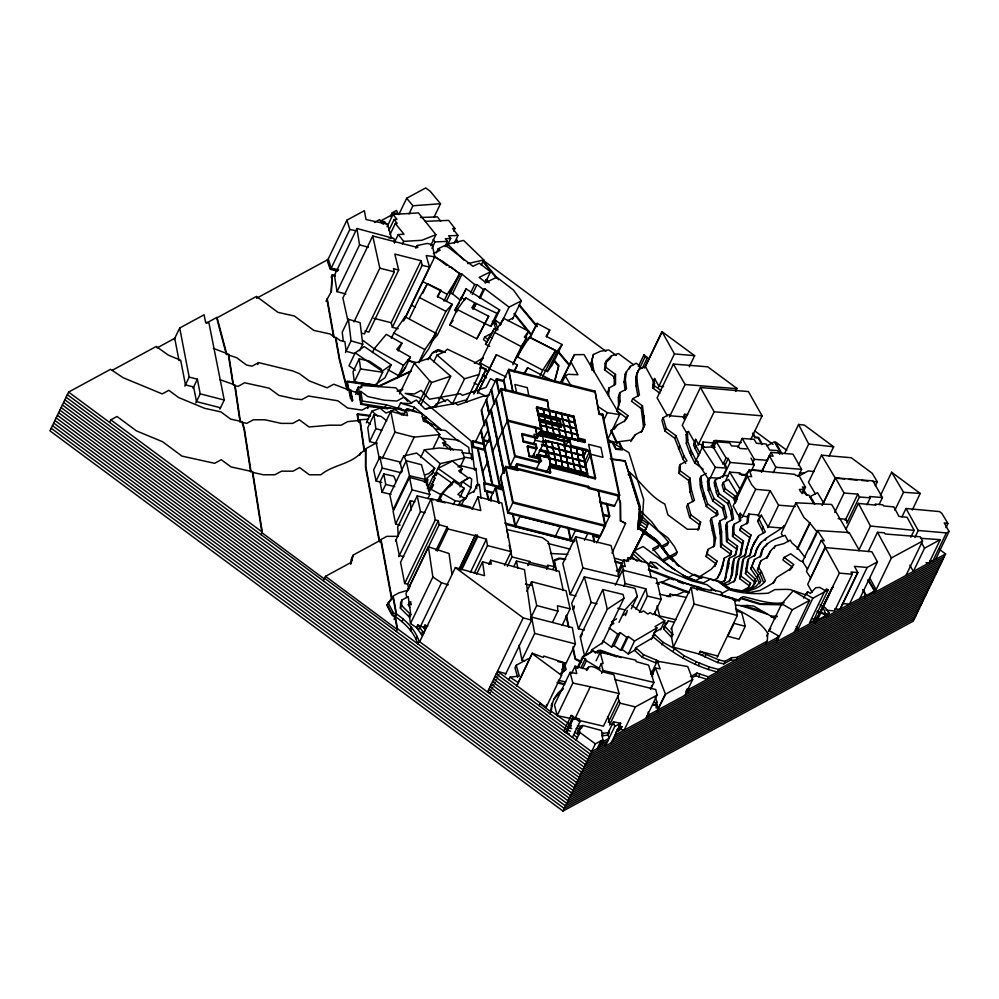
<?xml version="1.0" encoding="UTF-8"?>
<svg xmlns="http://www.w3.org/2000/svg" width="999" height="999" viewBox="0 0 999 999"><rect width="100%" height="100%" fill="white"/><g stroke="black" fill="none" stroke-linecap="round" stroke-linejoin="round"><path stroke-width="1.5" d="M573.064 609.515L574.313 605.931L573.401 609.765L573.076 608.516M692.806 501.698L690.109 492.245L688.711 480.544L678.995 473.351L679.095 467.057L680.331 464.473L686.962 460.876L684.103 456.193L675.948 435.689L666.233 428.484L663.149 417.694L669.243 414.385L670.042 415.784L685.302 417.008M678.995 473.351L680.232 470.766L680.331 464.473M426.61 485.052L426.049 480.482L427.285 477.897L432.255 473.376M427.759 488.061L427.285 477.897M739.897 555.968L742.245 543.618L732.542 536.413L732.816 526.898L734.065 524.313L740.696 520.716L740.209 513.249L742.756 516.196L748.538 516.733M732.542 536.413L733.778 533.828L734.065 524.313M335.339 275.487L332.38 274.725L331.393 291.508L326.948 299.438L333.716 337.5M435.701 407.043L435.814 404.42L447.515 399.525L452.51 403.833L464.635 400.249L467.02 402.023M400.374 608.129L400.636 602.647L401.873 600.062L408.216 596.628L410.826 614.71L409.59 617.295L400.374 608.129L401.623 605.544L401.873 600.062M608.616 396.303L608.903 388.012L615.546 384.415L615.509 374.438L605.794 367.245L606.455 360.651L611.45 355.856L618.418 353.546L633.466 364.697M746.902 523.901L747.602 516.645L748.838 514.06L758.453 514.935L759.989 517.582M744.592 556.243L749.75 537.637L740.034 530.432L740.147 528.821L741.383 526.236L748.026 522.639L748.838 514.06M637.861 526.411L638.274 520.192M628.159 474.737L629.407 472.165L640.234 506.718L638.898 526.935L644.879 530.956L647.377 525.786L641.383 521.765L641.77 515.959C650.436 525.099 661.288 532.367 668.606 542.395L667.357 544.979L662.05 547.852M670.629 557.717L675.936 554.832L677.172 552.26L674.537 546.753L667.956 537.849L658.241 530.644L651.66 521.74L640.996 511.438L640.134 524.35L646.128 528.371L630.756 558.453M740.034 530.432L741.383 526.236M766.021 643.693L767.269 641.108L767.806 633.428C760.701 621.515 747.302 614.934 735.501 608.541M582.929 567.956L619.343 576.785L611.013 545.529L575.649 536.775L582.929 567.956L570.117 594.58L575.948 595.991M703.084 442.045L701.598 447.689L703.084 442.045L713.848 442.957M729.282 558.316L728.471 566.233L724.899 579.87L728.034 560.901L729.282 558.316L735.913 554.72L737.512 546.191L727.796 538.985L726.972 522.564L733.603 518.968L732.005 509.265L728.908 500.974L719.205 493.781L715.696 483.204L715.371 479.92L723.101 475.824M465.359 499.3L470.954 487.674L471.69 479.045L469.43 477.46L462.537 481.718L460.052 486.888M733.778 533.828L743.493 541.033L740.883 554.907L734.253 558.503C730.469 565.759 733.341 574.8 728.97 581.93M734.253 558.503L732.379 574.138L729.682 580.644L723.039 584.24M614.26 385.552L614.273 377.023L604.557 369.83L605.207 363.236L606.455 360.651M659.939 393.281L652.659 387.887L653.334 381.094L654.582 378.509L658.89 386.226L663.561 386.638M652.659 387.887L653.895 385.302L654.582 378.509M624.4 421.628L626.723 418.231L617.007 411.039C620.391 405.182 616.508 398.276 619.867 392.619L626.498 389.023L625.349 379.67L626.323 371.878L630.394 366.371L636.213 363.224L638.935 365.234L639.884 367.669L642.507 367.882L647.477 357.555L643.905 354.907L638.311 366.533M617.007 411.039L620.029 401.261L619.867 392.619M733.878 582.055C737.562 574.675 735.401 565.809 738.973 558.491L745.604 554.895L746.965 547.39L750.998 535.052L741.283 527.859M722.552 584.627L728.021 584.427L734.652 580.831L736.975 574.038L738.973 558.491M625.087 390.272L624.113 382.255L625.074 374.45L626.323 371.878M707.866 549.462L707.317 553.908L717.032 561.113L714.66 566.508L715.784 563.686L706.068 556.493L707.866 549.462L714.497 545.866L715.609 538.186L711.463 518.081L718.094 514.485L717.319 511.088L707.604 503.883L704.083 493.331L701.81 485.402L701.011 476.286L706.318 473.414M518.119 682.654L510.039 677.16L508.803 679.745M532.292 653.196L516.82 685.689L532.292 653.196L543.444 657.479L543.793 656.043L563.448 662.474L561.55 675.361L546.128 707.404L497.477 671.34L505.869 673.676M743.681 558.478L740.871 576.036L750.586 583.229L749.337 585.814L739.622 578.621L742.432 561.063L743.681 558.478L750.311 554.882L752.035 547.639L749.412 556.018M331.081 292.145L332.068 275.374L335.027 276.136M641.321 432.355L643.531 427.185L641.233 408.454L642.469 405.869L632.767 398.676L631.518 401.261L641.233 408.454M609.64 441.121L612.212 441.271L616.071 448.626L622.639 449.313L619.105 441.67L631.193 440.072L635.376 434.665L642.007 431.068L644.767 424.6L642.469 405.869M697.939 530.394L699.362 524.637L689.647 517.445L686.563 506.643L687.811 504.058L694.442 500.462L691.358 489.66L689.947 477.959L680.232 470.766M751.723 588.274L754.707 583.678L753.795 581.493L745.404 573.576L747.377 561.226L748.626 558.641L755.256 555.044C756.905 539.035 774.512 535.152 784.415 525.574L784.29 525.486M745.404 573.576L746.64 570.991L748.626 558.641M713.486 546.915L714.347 539.535L710.227 520.666L711.463 518.081M546.128 707.404L546.553 704.545M549.974 713.761L551.211 711.176L552.41 703.009L551.161 705.594M592.07 370.492L590.834 364.598L593.406 354.495L600.511 351.248L608.803 349.925L616.321 355.494M590.834 364.598L593.406 354.495M554.795 381.493L558.878 365.509L553.896 359.965M729.894 556.056L731.53 551.336L721.815 544.13L721.578 531.793L720.017 520.916L726.648 517.32L724.275 507.055L723.763 505.681L714.048 498.476L709.54 487.612L708.728 478.509L710.339 477.634L720.429 478.321M731.53 551.336L730.931 554.545L724.3 558.141L720.579 571.653L717.282 578.571M734.939 555.881L737.512 546.191M719.305 574.962L722.864 565.584L724.3 558.141M625.486 615.559L627.285 610.352M465.784 402.122L466.496 399.101M465.859 401.96L479.083 374.475L481.231 365.422L447.44 349.188L444.268 351.973L437.025 355.032L433.716 361.9M760.239 557.03C761.001 544.118 774.575 538.773 785.052 535.364L788.461 541.608M762.874 548.663L761.138 555.894L754.495 559.49L750.786 568.743L756.992 577.847L759.427 583.666L760.664 581.081L758.229 575.262L752.035 566.158L754.495 559.49M637.899 396.241C636.463 387.462 633.403 377.26 639.098 369.33L645.416 366.533L654.77 383.666M635.639 378.771L638.186 370.791M350.699 563.311L352.123 557.554M352.435 556.905L350.661 564.11L353.359 554.969L380.719 540.134L391.645 599.238M703.234 469.205L694.73 462.899L689.847 453.084L686.276 443.344L687.749 439.847L687.349 432.117L688.511 431.481L695.054 443.069M686.276 443.344L687.749 439.847M698.738 455.706L693.581 445.254L695.654 439.335L698.476 444.343L703.121 444.73M693.581 445.254L695.654 439.335M711.825 446.653L713.773 441.183L715.259 440.384L741.283 442.582M713.773 441.183L712.712 445.517L715.134 447.315M687.811 504.058L690.896 514.86L700.611 522.052L698.825 529.245L687.337 529.245L667.906 514.847L664.834 504.045C649.887 496.515 641.733 482.517 629.407 472.165M805.132 557.642L798.014 548.214L791.745 542.769L790.284 540.109L783.778 543.631L775.311 545.866L770.591 550.874L767.519 557.117L760.888 560.714L757.429 570.167L760.177 574.213L763.573 582.305M809.889 579.557L825.349 546.453L821.315 540.359L824.163 540.834L817.444 530.494L802.522 561.513L807.554 569.255M824.812 548.538L825.349 546.453M555.044 379.121L558.566 366.146L553.583 360.614M579.158 720.441L603.458 726.173L619.13 693.606L613.861 674.675L601.361 671.515C598.488 668.955 588.598 662.837 587.587 669.53L575.074 666.183L571.815 672.976M757.329 548.064L754.295 556.293L755.544 553.708M757.429 570.167L760.888 560.714M754.882 541.246L752.459 546.728L758.74 535.601L765.371 532.005L758.878 518.668L761.35 515.197L768.119 526.898L781.855 527.971M473.738 492.27L477.185 484.515L479.383 484.515L481.019 498.214M611.987 553.159L625.586 523.376L620.604 520.816L620.504 502.759L618.119 495.554M723.938 581.98L726.148 577.285M750.786 550.224L753.696 544.143M250.999 471.278L244.455 429.233L242.382 421.703L230.682 419.118L220.966 411.925L204.62 408.316L178.559 397.515L168.843 390.309L162.213 393.906L123.127 377.709L110.552 369.318L68.606 392.07L49.95 430.831L562.999 811.063L913.261 621.141L945.603 553.958L939.372 549.338M109.59 422.44L110.839 419.855L117.033 416.496L136.463 430.894L162.525 441.708L181.955 456.106L214.648 463.311L221.278 459.715L230.994 466.908L252.71 471.703L262.287 532.105L261.039 534.69M174.113 339.635L179.708 328.009L204.096 314.785L205.544 322.09L208.953 322.964L224.238 400.025L219.88 409.066M184.827 386.151L189.173 377.098L179.708 328.009M193.019 388.249L197.377 379.208L189.173 377.098M195.841 402.897L200.2 393.843L197.377 379.208M257.705 364.548L258.629 362.6L292.907 370.979L299.438 373.676L309.153 380.869L327.098 387.812L333.741 384.215L348.988 390.035L351.76 400.924L352.385 401.136L350.299 390.484L356.518 392.595L359.228 394.605L360.826 404.258L387.612 408.891M388.661 237.774L391.645 238.411L387.525 224.188L366.046 219.543L364.348 210.702L346.928 220.142L328.271 258.903L331.181 268.219L338.649 269.817M331.181 268.219L349.837 229.458L346.928 220.142M331.144 277.31L332.38 274.725M394.593 242.857L393.956 238.449L356.93 228.496L334.428 275.274L337.038 291.658L345.854 293.993M326.011 301.373L327.247 298.788L334.016 336.85M337.038 291.658L359.553 244.88L356.93 228.496M404.92 318.818L434.777 256.793L432.167 244.593L427.285 243.444L417.17 245.529L417.894 247.565L372.739 235.989L342.882 298.002L348.052 321.416M383.191 224.201L384.428 221.616L380.432 221.079L392.245 214.673M390.459 216.596L392.32 212.712L396.541 210.427L397.964 213.486L392.32 212.712M387.075 226.748L393.007 214.435L418.469 212.924L435.914 234.665L430.656 245.604M388.836 230.494L394.106 219.543L396.965 219.38L393.007 214.435M359.615 350.686L362.724 344.23L360.09 322.652L348.439 319.293L342.22 332.217L343.344 341.471M398.813 214.61L406.693 198.239L425.711 187.937L430.257 191.308L440.522 203.721L433.953 217.357M390.072 234.415L395.342 223.476L397.127 223.351L394.106 219.543M353.958 321.928L379.832 268.182L372.739 235.989M394.293 242.745L398.251 234.54L403.971 234.191L395.342 223.476M408.991 213.961L412.924 205.769L440.522 203.721M345.467 352.51L351.061 340.884L348.439 319.293M402.397 244.093L403.708 241.358L421.79 240.297L435.914 234.665M375.986 384.103L385.002 377.734L391.221 364.81L364.173 346.528L355.194 352.872L348.976 365.796L355.407 370.154M364.935 330.994L368.843 332.118L398.688 270.105L393.481 268.594L394.33 271.853L364.485 333.878L361.588 333.142M359.24 358.816L353.022 371.74L354.345 381.88L376.436 385.164L382.654 372.252L381.118 368.943L369.393 361.126L359.24 358.816L360.564 368.956L354.345 381.88M415.834 248.276L417.17 245.529M372.39 352.622L374.25 348.738L386.301 334.34L401.91 343.194L398.176 350.949M355.906 392.195L358.404 387.025L361.788 387.562L361.538 385.477L395.891 387.812L407.667 401.298M355.582 394.53L356.518 392.595M398.189 328.746L392.357 327.335L391.221 322.739L421.066 260.714L394.83 254.071L398.688 270.105M360.302 388.062L361.538 385.477M359.54 393.956L360.789 391.371L367.782 396.566L384.128 400.162L396.828 401.061L403.459 397.465L405.257 397.702L411.738 403.334M392.357 327.335L422.202 265.322L421.066 260.714M431.905 248.364L435.015 241.895L447.465 241.408L444.967 246.578M391.333 338.199L393.831 333.029L405.082 316.795L436.138 333.391L428.683 348.888L419.155 362.625M391.034 408.316L361.126 403.608L362.375 401.036L360.789 391.371M403.209 320.667L405.082 316.795M436.238 252.909L438.261 248.701L445.504 245.192L472.964 266.296L479.345 263.199L490.571 271.815L485.177 283.042M403.633 320.829L429.495 267.083L426.186 255.557L434.777 256.793M358.853 422.34L360.102 419.755L368.569 419.168M409.428 318.519L419.518 297.552L427.422 283.679L440.884 290.272L437.512 297.265M422.714 293.456L427.422 283.679M367.657 408.479L368.581 406.543L397.702 408.928L406.044 411.401M446.328 246.691L447.577 244.106L463.636 240.409L483.791 259.94L481.306 265.11M453.696 231.106L454.945 228.521L448.638 220.392L425.424 221.328M447.602 244.967L450.711 238.499L448.663 235.814L458.017 235.439L454.295 243.194M366.308 422.827L371.915 411.201L380.057 408.116L385.926 413.024L395.167 409.515L402.01 415.222M386.725 420.866L381.181 416.433L373.988 414.785L367.769 427.709L369.63 441.595L377.073 443.593M359.69 455.144L360.627 453.209L365.522 449.45L365.484 467.008L379.195 541.208M397.327 378.259L403.534 365.347L410.464 357.055L396.778 349.288L401.91 343.194M384.977 407.367L386.213 404.782L406.356 410.751M376.823 442.682L366.583 448.239L364.585 451.386L360.102 419.755M369.63 441.595L375.849 428.683L373.988 414.785M404.87 368.693L410.464 357.055M433.129 448.501L439.86 434.528L429.82 422.964L423.401 421.316L421.828 413.474L406.256 409.453L407.48 415.634L390.809 411.338L376.011 442.095L379.258 458.454M443.956 301.211L447.277 294.293L460.089 273.813L442.282 261.089L434.103 256.843M399.563 393.868L414.323 363.211L429.832 358.054L450.686 376.186L436.6 405.444M490.571 271.815L479.145 277.397L485.864 282.555L496.74 277.21L513.461 290.06L521.328 300.886L509.028 307.105L484.777 288.711L483.304 289.448L477.023 284.665L474.65 284.515L461.963 274.151L459.39 273.526L449.95 293.169L452.522 293.793L460.589 300.387M460.089 273.813L446.366 301.174M418.668 362.537L424.887 349.613L436.138 333.391M452.522 293.793L461.963 274.151M489.66 394.755L481.593 396.678L457.767 405.032L455.731 403.396L424.8 408.928L416.383 400.05L409.765 403.633L400.499 403.109L398.014 408.279L401.099 408.454M452.247 304.308L445.904 311.338L431.106 342.095L437.45 335.052L452.247 304.308L437.325 296.353L440.884 290.272M402.185 471.715L400.075 462.013L379.882 456.968L373.663 469.892L376.061 480.981L381.83 482.417M323.314 580.844L325.499 576.323L351.586 562.175M382.155 458.728L394.93 432.167L390.809 411.338M403.559 415.047L406.256 409.453M405.532 412.612L407.392 408.741L416.446 411.551M457.117 311.676L454.807 310.327L466.046 288.886L499.687 310.04L493.469 322.964L490.721 326.311L483.828 323.014M460.452 300.512L466.046 288.886M436.376 352.522L437.624 349.937L439.148 349.837L445.317 352.422M474.937 302.997L471.928 307.63L488.673 316.271L476.848 338.798L449.787 325.025L457.242 309.528L465.734 297.814L474.937 302.997L472.44 308.167M376.061 480.981L382.28 468.056L379.882 456.968M464.485 300.399L465.734 297.814M412.537 411.101L414.41 407.23L400.499 403.109M470.604 292.932L474.65 284.515M396.066 481.543L393.768 476.123L383.816 473.963L380.082 481.718L381.993 492.207L391.096 494.38M418.906 403.072L429.632 380.781L414.323 363.211M472.302 294.48L477.023 284.665M420.916 404.807L431.643 382.517L450.686 376.186M381.993 492.207L385.726 484.453L383.816 473.963M351.186 559.49L353.359 554.969M472.802 309.128L476.248 303.509L496.94 313.386L499.687 310.04M473.763 308.679L476.248 303.509M479.245 297.864L483.304 289.448M400 463.736L403.733 455.981L416.645 453.047L434.752 468.206L431.643 474.675M480.057 298.539L484.777 288.711M404.782 456.705L414.198 437.137L439.86 434.528M423.813 420.529L425.674 416.645L414.41 407.23M424.825 419.468L425.674 416.645M425.099 419.792L426.486 417.207L425.249 419.792L432.592 425.437M406.218 460.751L389.81 494.855L393.069 509.84L409.49 475.736L406.218 460.751L421.478 464.722L425.599 479.508L424.288 482.242M434.565 407.005L435.814 404.42M427.922 498.538L429.895 494.443L426.248 481.855L409.553 477.372L393.131 511.488L395.654 524L400.112 525.137M476.848 338.798L488.673 316.271M398.326 536.351L386.838 536.351L381.031 539.497L379.795 542.07L365.796 466.358L365.834 448.801M420.629 457.567L424.363 449.812L439.248 447.977L461.825 450.249L464.535 457.904L460.177 466.958M452.672 403.496L464.572 378.758L479.083 374.475M492.644 332.679L484.677 337L483.441 339.585L486.9 342.158L490.909 335.214M490.721 326.311L496.94 313.386M395.654 524L412.075 489.885L409.553 477.372M500.824 324.151L495.092 319.817L493.843 322.402L495.891 329.533M489.672 346.341L485.539 344.318L494.08 328.958L496.803 330.207M414.835 501.835L410.377 500.749L397.689 527.11L398.251 535.464M491.595 334.128L494.08 328.958M479.458 364.148L494.717 332.442L503.746 318.369L528.646 331.119L525.324 338.012M395.479 541.008L417.207 495.866L433.504 499.9M500.249 325.337L509.028 307.105M502.422 321.129L503.746 318.369M479.907 368.169L481.231 365.422M443.781 445.866L445.641 441.995L439.048 435.939M426.66 482.242L427.909 479.657M427.372 488.436L432.967 476.798L437.412 472.927L451.511 482.892L449.637 486.775M433.628 477.447L440.172 463.673L464.535 457.904M473.813 394.068L486.138 369.255L480.606 366.558M434.577 476.098L435.814 473.514M480.544 380.881L486.138 369.255M428.359 490.209L434.977 478.146L432.967 476.798M432.492 483.316L434.977 478.146M436.163 475.512L437.412 472.927M429.283 491.645L433.416 484.715L431.468 483.753M512.549 319.131L521.328 300.886M398.738 556.73L420.467 511.575L417.207 495.866M431.556 488.598L433.416 484.715M477.41 393.519L496.353 354.695L517.382 364.922L514.073 371.79M483.791 380.794L496.353 354.695M431.168 498.738L400.574 562.3L404.657 583.491L407.679 584.215L408.616 588.261L439.21 524.687L438.274 520.641L435.252 519.93L431.168 498.738L480.806 510.564L478.046 496.815L501.798 503.046L511.176 551.66L504.52 565.484M410.414 585.839L407.117 590.434L398.951 592.882L393.194 596.003L396.541 614.073C406.431 620.729 415.247 629.707 419.031 641.258L417.794 643.843C413.673 630.956 403.159 621.74 392.282 614.435L387.212 604.72L392.894 596.653L396.228 614.722L393.219 612.487L388.136 602.772M437.662 500.949L440.771 494.493L451.511 482.892M504.083 380.594L496.515 378.683L481.218 410.464L484.403 425.749M438.811 501.573L442.669 493.618L453.583 481.243L464.298 488.324L459.94 497.365M451.723 485.127L453.583 481.243M472.614 441.633L472.989 440.859L484.14 443.681L483.766 444.455L472.614 441.633L473.301 447.427L485.002 450.387L485.377 449.612L473.676 446.653L472.989 440.859M404.657 583.491L435.252 519.93M517.395 469.443L517.832 468.531L588.636 486.463L588.411 488.386L619.205 496.191L602.322 415.122L599.238 414.348L595.029 391.158L508.828 369.33L503.484 380.444L505.644 390.846M392.282 614.435L393.219 612.487M460.314 472.689L462.187 468.818L452.422 461.051L437.974 468.406L459.253 483.454L468.519 478.121L458.666 470.866L462.187 468.818M475.911 440.959L501.161 388.499L547.34 400.187L548.963 410.976L547.34 400.187M513.336 363.174L521.303 346.641L526.648 338.211L524.425 336.988L528.646 331.119M512.887 364.785L516.845 356.581L529.632 337.025L555.544 350.637L542.644 376.498M473.301 447.427L473.676 446.653M407.679 584.215L438.274 520.641M524.163 342.108L526.648 336.938M517.357 357.517L526.648 338.211M452.01 574.5L449.026 553.508L428.409 546.865L406.019 593.381L406.693 597.514M528.309 339.76L529.632 337.025M394.056 619.243L396.541 614.073M530.569 336.988L537.125 323.376L549.775 330.057L546.503 336.863M488.286 429.395L482.942 440.509L488.836 441.995M453.284 504.632L455.144 500.761L460.277 501.498L464.647 498.426L457.867 494.38L464.298 488.324M409.79 607.442L408.316 604.832L410.577 601.698L411.026 604.857L409.565 602.26M396.303 631.43L397.552 628.846L395.292 616.658M410.577 601.698L408.316 604.832M484.59 448.414L489.935 437.3M435.914 550.511L447.215 527.022L439.21 524.687M401.998 621.628L403.246 619.043M474.962 470.367L475.899 468.419L474.637 469.105L460.239 465.584L460.489 466.308L457.942 466.908M458.416 505.382L460.277 501.498M437.35 551.098L447.989 528.983L447.215 527.022M461.538 504.882L464.647 498.426M524.363 374.475L527.622 367.732L552.959 380.919M482.505 472.589L487.849 461.476M492.445 451.923L507.742 420.129L541.608 428.708L537.937 436.351M476.261 486.451L477.185 484.515M419.13 629.27L410.489 623.551L432.867 577.035L428.409 546.865M410.077 629.72L411.313 627.135M410.951 630.819L412.2 628.234M493.131 493.294L484.765 491.171L484.203 482.667L503.134 487.462M472.052 509.253L478.046 496.815M425.799 628.359L417.782 624.974L416.533 627.547L422.502 635.876M540.097 375.649L542.732 370.179L555.544 350.637M484.765 491.171L484.203 482.667M419.792 627.909L441.521 582.754L448.289 584.84M415.871 639.048L417.12 636.463M427.897 626.036L424.937 625.124L423.688 627.709L425.237 630.144M544.605 370.217L547.365 371.578L557.18 351.161L562.112 344.53L546.178 336.313L549.775 330.057M421.441 634.115L422.689 631.53L417.782 624.974M562.112 344.53L552.285 364.947L547.365 371.578M419.68 641.733L455.369 567.569L484.527 575.674L482.554 561.788L491.258 564.21L490.684 560.239L524.475 569.617L531.618 620.179L505.344 674.75M490.372 498.351L495.779 487.112L502.622 488.848M588.199 487.362L505.731 466.433L500.374 477.547L507.792 513.136L600.149 536.525L605.494 525.412L598.089 489.822L605.069 526.311L512.699 502.934L505.294 467.345L517.607 470.467L516.808 463.623L550.674 472.202L550.237 473.101L516.371 464.535L517.607 470.467M521.778 434.503L522.215 433.603L537.612 437.5L537.175 438.411L521.778 434.503L523.326 441.945L535.651 445.067L536.475 449.013L527.235 446.678L527.672 445.779L536.9 448.114L532.579 457.105M536.338 408.104L536.713 407.33L573.651 416.683L578.658 440.684L541.708 431.331L536.713 407.33M459.353 568.381L475.312 535.214L477.447 535.289L477.722 536.563L461.763 569.73M536.401 408.379L537.075 406.955L574.025 416.308L578.121 438.961L584.278 440.522L584.69 442.495L569.293 438.598L570.941 446.516L589.51 451.66L595.179 478.871L549 467.17L550.237 473.101M459.602 569.018L475.312 535.214M499.862 487.5L502.185 482.692M501.161 388.499L515.159 455.719L509.815 466.833L515.609 468.294M460.826 569.842L477.447 535.289M523.326 441.945L522.215 433.603M537.574 414.036L537.949 413.261L574.887 422.614L574.512 423.389M537.637 414.31L538.186 413.149L575.137 422.502L574.575 423.663M561.076 427.16L561.513 426.248L539.959 420.791L539.522 421.703L561.076 427.16L559.84 421.228L538.299 415.771L537.075 406.955M514.423 468.568L516.808 463.623M538.873 420.242L539.423 419.081L576.373 428.434L575.811 429.595M560.177 383.154L574.4 354.682L584.028 354.583L619.642 414.61L607.854 439.11M540.659 425.012L540.109 426.173L540.422 425.124L577.609 434.365L577.047 435.527L577.36 434.478M561.301 381.893L574.4 354.682M470.392 572.427L486.363 539.248L477.722 536.563M562 382.817L565.272 376.011L568.106 374.288L577.922 374.75L570.654 361.376M533.241 444.393L535.252 440.209L534.028 434.278L542.644 436.463L543.881 442.395L536.488 457.754M546.903 401.099L500.724 389.398L514.722 456.618L539.348 462.862L538.523 458.903L529.295 456.568L527.672 445.779M570.891 439.585L541.283 431.83L541.658 431.056L578.596 440.409L578.221 441.183M541.333 432.105L541.895 430.944L536.962 407.217L573.901 416.571L578.846 440.297L578.284 441.458M535.651 445.067L536.076 444.155L523.763 441.046M474.2 573.239L487.5 545.604L486.363 539.248M476.498 574.388L482.554 561.788M507.792 513.136L513.136 502.022L505.731 466.433M546.928 435.027L547.302 434.253M549.999 465.109L550.561 463.948L545.616 440.222L545.054 441.383L545.367 440.334L582.554 449.575L587.499 473.301L586.937 474.463L549.937 464.835L550.312 464.06L587.25 473.414L586.937 474.463M539.935 454.857L540.796 461.563L539.935 454.857L550.274 457.48M538.523 458.903L538.961 458.004L529.732 455.656M488.661 564.435L490.684 560.239M536.113 469.592L539.785 461.95L538.961 458.004M540.934 460.527L540.197 461.088L539.972 459.69L540.422 460.626M545.904 456.555L545.429 451.173L546.59 457.267M559.84 421.228L560.277 420.317L538.723 414.872M584.465 462.599L585.027 461.438L548.089 452.085L547.464 452.972L547.839 452.197L584.79 461.55L584.415 462.325M591.358 366.421L592.607 363.848L592.082 362.025M573.289 541.321L515.134 526.598L520.479 515.484M546.403 472.564L549.438 466.271L595.616 477.959L595.179 478.871M573.339 417.732L574.025 416.308M507.355 566.495L511.963 556.918L509.178 545.042M565.409 446.69L569.73 437.699L585.127 441.595L584.69 442.495M575.749 429.32L576.123 428.546L539.185 419.193M604.557 369.83L605.794 367.245M611.45 355.856L610.214 358.429L605.207 363.236M599.238 414.348L595.029 391.158M570.941 446.516L569.73 437.699M513.848 566.52L516.483 561.038L559.128 571.253L563.249 590.509M608.903 388.012L607.717 393.057L608.953 390.472M614.273 377.023L615.509 374.438M584.278 440.522L584.715 439.622L578.558 438.062M614.048 378.296L615.284 375.711M582.554 449.575L581.942 450.462L582.317 449.687L587.312 473.688L550.374 464.335L545.367 440.334M527.834 565.596L529.807 561.488L511.963 556.918M528.646 565.159L529.807 561.488M602.322 415.122L602.747 414.223L599.675 413.436M583.091 457.142L586.775 449.5L571.378 445.604M583.191 457.617L586.775 449.5M604.083 419.48L607.355 412.674L619.642 414.61M629.145 368.956L630.394 366.371M584.977 461.088L589.947 450.749L586.875 449.975M624.113 382.255L625.349 379.67M580.594 475.187L581.93 472.402M585.302 465.409L590.671 454.233L602.984 457.355L600.923 447.465L588.611 444.355L595.616 477.959M618.344 397.839L619.592 395.254M585.651 468.256L586.013 467.482L539.56 455.631M585.701 468.531L586.263 467.37L549.325 458.017L548.701 458.903M526.86 591.396L531.543 581.668L566.033 590.721L570.104 608.803L562.075 625.486M618.781 403.833L620.029 401.261M555.157 536.725L560.501 525.611M639.098 369.33L636.937 373.376M639.26 368.968L644.855 357.342L643.905 354.907M455.369 567.569L523.214 617.857L487.524 692.02L490.322 692.794M546.565 569.517L547.877 566.783L547.452 565.159L554.233 566.558L552.909 569.293M644.605 367.719L661.975 331.631L694.642 355.694L689.298 366.795M618.256 408.454L627.971 415.646L624.1 421.303L617.469 424.9L614.135 429.333M644.842 367.732L662.2 331.656M636.188 386.263L637.424 383.678L636.875 376.186M588.411 488.386L588.636 486.463M553.908 562.25L555.144 559.665L558.866 558.179L565.734 558.928M530.719 618.044L536.738 605.531L531.543 581.668M626.723 418.231L627.971 415.646M575.899 529.507L570.554 540.621L567.769 527.285M575.649 536.775L562.812 563.424L570.117 594.58M528.209 658.766L516.221 665.272L514.985 667.856L517.682 677.297M524.9 660.826L521.89 660.039L534.702 633.428L531.618 617.082L572.315 627.584L575.399 643.943L563.261 669.155M600.611 506.093L602.347 502.497M642.906 418.219L644.155 415.634M584.527 540.272L588.211 532.629M635.376 434.665L630.794 441.57M658.403 387.225L674.437 353.921L661.975 331.631M642.644 420.167L643.88 417.582M644.205 532.38L638.211 528.359L639.56 508.141L624.999 460.751L610.177 458.703M735.689 391.408L736.775 388.324L707.754 366.82L673.376 364.048L657.092 397.902L667.332 415.809M643.531 427.185L644.767 424.6M552.547 622.252L557.904 611.126L557.467 605.781L570.104 608.803M596.703 542.919L609.69 515.959L607.192 503.946M602.747 414.223L619.642 495.279L614.285 506.393L599.924 502.759M629.12 475.449L630.357 472.864M631.293 608.841L637.3 596.353L635.014 588.311L584.365 576.898L571.678 603.246L578.433 628.808L584.34 630.094M663.149 417.694L661.9 420.279L664.984 431.068L674.7 438.274L682.866 458.778L685.726 463.461M669.442 417.008L685.089 384.515L673.376 364.048M625.586 523.376L620.604 520.816M664.984 431.068L666.233 428.484M539.123 705.731L540.372 703.146M578.433 628.808L591.121 602.447L584.365 576.898M638.998 509.303L640.234 506.718M684.577 414.273L683.328 416.858L683.915 418.893L685.164 416.308L684.577 414.273L687.662 414.523M562.062 669.617L565.172 663.161L557.917 661.6M674.7 438.274L675.948 435.689M602.809 589.547L580.182 636.588L584.652 656.293L607.292 609.253L623.975 598.239L623.089 594.455L602.809 589.547L607.292 609.253M750.686 439.597L762.112 415.846L748.413 391.571L700.436 387.512L682.28 425.237L687.612 434.677M639.747 514.023L640.996 511.438M640.521 518.543L641.77 515.959M637.649 529.52L641.383 521.765M618.044 571.391L623.638 559.765L628.596 561.113L628.259 557.654L647.901 563.161L651.161 577.584M575.074 666.183L576.748 673.588L570.117 672.315L554.445 704.869L557.167 715.584M678.458 448.701L679.707 446.116M617.969 574.75L622.327 565.709L625.262 566.558L623.638 559.765M686.5 442.432L686.101 434.702L687.349 432.117M688.511 431.481L686.101 434.702M626.385 561.525L628.259 557.654M615.297 585.189L622.589 570.117L656.443 578.608L661.163 599.388L653.92 614.435M576.997 668.281L582.592 656.655L592.507 651.273L601.398 653.221M577.884 668.331L582.854 657.991L582.592 656.655M642.07 535.264L643.818 531.83L648.289 535.139L657.692 542.507L669.505 556.068L668.256 558.653L664.285 560.814M642.969 533.791L644.467 531.018L656.805 540.072L663.648 548.838L666.708 554.507M570.117 672.315L572.839 683.029L557.18 715.596L574.612 719.367L590.284 686.8L619.13 693.606M581.018 667.669L585.377 658.628L582.854 657.991M682.866 458.778L684.103 456.193M582.692 668.443L586.425 660.689L585.377 658.628M590.646 652.335L591.883 649.75L602.584 642.682M623.751 586.263L625.074 583.528L622.589 570.117M689.847 453.084L691.096 450.499L687.524 440.759M586.413 670.491L587.724 667.782M586.987 669.842L588.299 667.132M691.183 455.482L692.419 452.909L691.096 450.499M694.78 448.501L696.016 445.916L694.829 442.669M597.215 653.059L598.451 650.474L600.624 650.249L621.253 657.654M602.01 643.88L623.975 598.239M698.001 445.317L714.148 411.775L700.436 387.512M596.103 660.789L600.162 652.359L635.776 660.102L636.113 661.625L648.601 665.134L653.945 682.429L650.561 689.447M571.228 715.496L563.761 730.993L565.921 732.592L573.389 717.095L571.228 715.496L573.389 717.095M694.73 462.899L695.966 460.314L692.419 452.909M722.489 477.122L726.835 468.081L724.6 463.686L722.727 463.074L713.161 446.953L702.334 447.327L696.116 460.239L709.128 480.257M565.759 731.817L573.214 716.308M619.03 622.327L625.037 609.852L637.3 596.353M572.402 737.399L579.857 721.89L579.47 718.98L573.913 717.482L566.458 732.991L569.23 733.741M688.711 480.544L689.947 477.959M570.067 728.121L571.316 725.536L551.211 711.176M598.588 669.18L601.298 663.561L603.146 663.548L600.162 652.359M688.436 482.492L689.685 479.907M649.163 564.672L650.411 562.087L655.868 562.712L665.584 569.905L691.52 580.781L707.13 584.79L715.621 591.083M643.319 532.679L656.056 541.483L659.365 545.054L658.129 547.639L652.822 550.511M602.834 640.771L611.538 647.065L617.757 634.14L620.292 632.642L626.835 637.399L628.309 636.55L634.54 641.033L656.93 627.921L655.044 626.585L664.822 620.816L654.545 613.436L652.834 614.46L650.237 612.624L647.827 614.06L643.456 610.926L641.246 612.25L631.743 605.394M735.476 391.034L736.775 388.324M611.538 647.065L614.073 645.566L620.292 632.642M601.648 673.289L603.009 670.479L601.298 663.561M690.109 492.245L691.358 489.66M713.161 448.226L716.271 441.758L729.595 442.819L731.555 445.941L738.186 446.166L739.872 448.451L746.69 448.913M635.926 609.315L645.804 588.798L625.074 583.528M577.385 732.092L579.245 728.221L582.792 725.461L601.535 730.519L602.809 739.834L599.075 747.577M701.011 476.286L699.762 478.871L700.574 487.987L706.355 506.468L716.071 513.661L716.595 515.934M581.555 728.046L582.792 725.461M576.148 740.172L579.882 732.429L579.245 728.221M614.073 645.566L620.616 650.312L626.835 637.399M700.399 484.765L701.648 482.18M639.472 612.462L647.377 596.053L645.804 588.798M620.616 650.312L622.09 649.475L628.309 636.55M700.574 487.987L701.81 485.402M689.647 517.445L690.896 514.86M726.548 516.633L725.311 519.218L722.527 508.254L712.811 501.061L708.291 490.197L707.492 481.093L708.728 478.509M709.752 478.971L715.346 467.345L702.334 447.327M702.834 495.916L704.083 493.331M622.09 649.475L628.321 653.958L634.54 641.033M708.291 490.197L709.54 487.612M704.295 499.263L705.544 496.678M708.503 490.934L709.74 488.349M715.371 479.92L714.123 482.505L716.433 492.732L717.956 496.353L727.672 503.558L730.756 511.85L732.142 520.054M722.976 464.423L726.086 457.967L716.271 441.758M635.776 647.739L634.527 650.324L642.307 657.33L655.344 662.737L656.58 660.152L643.556 654.745L635.776 647.739L651.947 638.261M714.447 485.789L715.696 483.204M724.55 466.233L728.283 458.479L726.086 457.967M706.355 506.468L707.604 503.883M699.362 524.637L700.611 522.052M723.276 476.66L730.119 462.45L728.283 458.479M737.811 447.477L742.157 438.424L754.133 439.323L756.43 443.306L766.133 444.006L769.642 450.025L777.609 450.624L779.744 454.258M562.999 811.063L595.342 743.88L602.809 739.834M716.433 492.732L717.682 490.147M712.811 501.061L714.048 498.476M737.811 494.73L728.571 479.508L723.363 482.342L722.115 484.927L723.913 491.221L733.628 498.414L735.276 503.184M608.316 722.439L618.856 700.549L617.757 696.003M668.806 596.765L670.054 594.18L686.388 597.439M609.328 732.442L603.309 733.316L602.06 735.901L608.091 735.027L609.328 732.442L608.965 731.118M717.956 496.353L719.205 493.781M725.986 479.87L729.707 472.115L739.972 472.889L741.395 475.112L747.364 475.399M597.202 748.601L600.923 740.846M609.502 725.062L620.029 703.171L618.856 700.549M642.307 657.33L643.556 654.745M651.336 639.547L656.93 627.921M770.778 628.321L768.943 630.406L778.371 635.839L778.209 637.087L718.556 669.43L717.307 672.015C693.368 666.146 671.803 652.722 653.271 637.012L654.52 634.427L653.746 632.904L661.088 628.571M603.458 741.383L602.21 743.968L600.137 743.681L601.386 741.096L603.458 741.383L609.015 738.373L607.717 733.703L613.436 721.815L620.691 723.264L611.238 742.894M723.913 491.221L725.162 488.636L723.363 482.342M716.071 513.661L717.319 511.088M660.464 629.87L664.822 620.816M605.294 746.128L614.747 726.485L620.691 723.264M671.59 627.984L672.802 634.69L671.553 637.275L663.973 629.295L663.523 627.734L668.343 620.866L674.412 622.277M711.987 528.346L713.224 525.774M663.973 629.295L665.209 626.71L664.772 625.149M668.343 620.866L663.523 627.734M722.527 508.254L723.763 505.681M712.262 530.694L713.511 528.109M723.039 509.64L724.275 507.055M727.672 503.558L728.908 500.974M615.646 732.354L618.306 730.918L619.542 728.333L621.94 726.71L618.968 725.998M720.017 520.916L718.781 523.501L720.329 534.378L720.579 546.715L730.294 553.921M621.94 726.71L620.691 729.295L618.306 730.918M661.788 644.855L663.024 642.282L654.52 634.427M733.628 498.414L734.877 495.829L725.162 488.636M671.016 629.17L691.121 587.412L734.315 598.826L737.337 615.484L717.232 657.242M706.068 556.493L707.317 553.908M714.347 539.535L715.596 536.95M714.372 540.771L715.609 538.186M802.784 492.894L805.481 487.287L799.125 475.786L795.516 475.312L794.842 474.313L749.188 469.917L735.002 499.375L736.001 502.06M650.911 674.325L657.255 661.151L687.749 666.558L692.669 679.457L685.077 695.217M752.497 463.236L754.357 459.353L742.157 438.424M614.81 679.532L655.756 689.522L657.08 695.129L635.389 706.892L624.188 730.144L618.606 728.795M737.187 496.016L739.685 490.846M719.992 532.917L721.228 530.332M749.188 469.917L751.673 476.635L747.327 476.423L733.154 505.881L737.562 514.21L740.671 517.794M651.71 675.923L655.494 668.044L660.189 668.88L657.255 661.151M730.756 511.85L732.005 509.265M720.329 534.378L721.578 531.793M751.211 471.153L754.32 464.697L750.986 458.079M726.972 522.564L725.724 525.149L726.548 541.57L736.263 548.763M731.28 514.073L732.529 511.488M726.31 529.233L727.559 526.648M720.579 546.715L721.815 544.13M703.321 655.132L673.351 647.202L694.118 604.045L691.121 587.412M673.164 651.161L674.412 648.576L663.024 642.282M715.784 563.686L717.032 561.113M726.548 541.57L727.796 538.985M740.209 513.249L738.973 515.834L739.435 520.204L740.684 517.619M761.725 471.54L770.941 452.385L792.969 454.145L801.598 469.343L798.301 476.173M761.475 472.302L769.38 455.881L773.101 456.181L770.941 452.385M732.517 535.189L733.753 532.604M742.195 517.382L755.694 489.323L751.748 484.752L747.327 476.423M645.878 718.381L657.08 695.129M647.714 717.394L648.963 714.809L648.101 712.125M721.615 568.169L722.864 565.584M655.157 697.027L657.242 702.509L656.006 705.094L653.234 705.094L657.192 705.107L658.616 709.565L657.367 712.15M720.579 571.653L721.815 569.068M655.943 707.692L657.192 705.107M747.564 517.295L748.8 514.71M692.669 679.457L665.871 693.98L657.729 709.652L665.322 693.88L655.494 668.044M682.879 658.353L684.128 655.769L674.412 648.576M727.634 565.921L728.87 563.336M773.201 472.739L775.836 467.257L769.38 455.881M727.222 568.818L728.471 566.233M785.039 452.622L798.588 424.463L804.37 425.087L833.653 446.79L829.133 456.181M742.245 543.618L743.493 541.033M740.883 549.9L742.12 547.315M731.942 568.806L733.179 566.221M757.991 515.896L770.154 490.646L755.694 489.323M749.75 537.637L750.998 535.052M763.623 533.204L757.629 521.253L758.878 518.668M731.143 576.723L732.379 574.138M761.35 515.197L757.629 521.253M745.716 549.974L746.965 547.39M735.739 576.623L736.975 574.038M767.269 641.108L737.349 657.33L736.101 659.914L730.419 660.289L723.788 663.885L717.644 662.537L698.925 653.983L700.149 651.373L717.806 656.056M694.954 664.273L696.203 661.688L709.365 667.02L718.556 669.43M758.74 535.601L753.633 543.831M762.075 529.045L763.311 526.461M740.334 576.523L741.57 573.938M739.622 578.621L740.871 576.036M698.363 665.571L699.612 662.986M746.078 568.768L747.314 566.183M688.885 689.335L687.649 691.92L685.901 691.533L687.15 688.948L688.885 689.335L817.694 619.492L832.716 586.875L815.971 620.429L839.41 573.114L825.361 547.589L871.877 551.76L877.459 561.875L859.802 598.576M691.795 677.834L695.779 675.674L697.015 673.089L708.453 676.81L778.159 639.023M704.907 656.967L706.156 654.382L718.893 659.952L725.024 661.301L731.655 657.704L737.349 657.33M767.769 527.634L778.571 505.194L770.154 490.646M760.951 542.245L756.081 550.649M798.388 465.509L808.715 444.043L798.588 424.463M695.779 675.674L698.588 676.685L699.837 674.1M750.786 568.743L752.035 566.158M765.222 540.397L766.47 537.812M763.885 547.265L761.625 551.248M739.672 600.387L740.908 597.802L743.119 596.603C756.618 599.562 770.142 604.882 784.178 602.722M766.058 546.028L767.307 543.444M708.116 669.605L709.365 667.02M753.795 581.493L755.044 578.908L746.64 570.991M708.453 676.81L707.217 679.395L698.588 676.685M756.992 577.847L758.229 575.262M767.881 555.656L766.645 558.241L770.591 550.874M754.707 583.678L755.956 581.093L755.044 578.908M717.644 662.537L718.893 659.952M760.177 574.213L761.425 571.628L758.666 567.582M848.501 533.429L831.655 504.483L795.941 502.809L781.268 533.304L782.716 535.963M774.063 548.451L775.311 545.866M801.897 493.706L803.933 489.498L802.434 486.988L805.481 487.287M875.324 485.864L877.272 481.793L872.239 473.289L851.248 457.729L821.528 455.169L808.466 482.305L815.371 493.806M723.788 663.885L725.024 661.301M745.254 626.286L739.035 639.21L727.796 636.288L734.015 623.376L745.254 626.286L741.645 612.412L736.313 611.063M730.419 660.289L731.655 657.704M803.446 561.663L800.474 561.013L790.758 553.808L784.128 557.405L782.879 559.989L792.594 567.195M797.027 549.2L809.702 522.864L817.319 532.317M797.527 549.225L810.201 522.889M822.102 505.506L835.401 477.859L872.939 480.906L882.454 497.564L879.12 504.483M822.939 503.946L835.339 478.171L821.528 455.169M768.443 631.43L781.755 603.796L793.119 590.884L809.602 600.387L794.305 632.18M766.558 636.013L767.806 633.428M809.315 548.951L816.658 533.703M834.727 512.375L844.043 493.019L835.401 477.859M810.426 577.459L806.393 571.366L821.315 540.359M778.209 637.087L776.972 639.66L778.046 636.013M778.371 635.839L776.81 638.598M776.91 641.608L792.207 609.815L809.602 600.387M825.361 547.589L807.704 584.29L812.137 592.345M803.471 598.101L807.567 591.72L810.414 593.394L815.846 587.674L819.917 587.462L825.074 590.509L826.56 588.948L828.196 589.922L812.649 622.227L811.013 621.253M806.218 594.53L807.567 591.72M845.179 520.417L857.829 494.143L844.043 493.019M846.802 523.239L859.44 496.965L857.829 494.143M845.916 529.383L858.428 503.409L875.886 505.144L875.311 504.083L882.904 504.845L883.466 505.906L893.93 506.943L898.988 516.446L907.142 517.27L914.135 530.382L910.838 537.212M797.314 630.544L812.861 598.239L828.196 589.922M809.527 622.814L825.074 590.509M866.92 504.77L870.254 497.852L869.467 496.503L882.454 497.564M815.147 619.805L816.533 620.117L815.296 622.702L813.898 622.389L816.395 617.22L812.599 622.202L815.359 619.605M880.344 495.729L891.645 472.252L920.241 493.444L912.262 510.027M828.621 612.412L827.372 614.997L828.034 615.796L829.27 613.211L825.436 607.904L820.054 604.932M829.27 613.211L826.722 616.508L824.437 616.633L825.686 614.048L823.001 607.23M858.616 550.636L870.466 526.023L858.428 503.409M877.459 561.875L867.132 567.469L854.445 566.333L857.854 572.502L851.011 572.04L852.234 574.25L834.565 610.951L826.023 610.189M857.617 572.639L839.947 609.328L834.677 608.853M840.196 609.203L857.854 572.502M868.231 551.573L877.497 532.33L884.365 532.767L885.251 533.99L920.229 536.775L922.564 541.046L906.018 575.424M867.132 567.469L849.475 604.17L842.419 603.533M894.867 510.239L903.521 492.282L891.645 472.252M901.972 516.845L906.006 508.479L939.522 511.588L941.795 513.274L947.951 523.476L945.941 527.659M864.784 597.777L866.033 595.192L863.573 590.109M869.642 577.797L876.111 589.722L873.563 593.019L873.064 592.157M874.874 592.307L891.408 557.942L922.564 541.046M914.872 537.462L918.231 530.481L906.006 508.479M926.023 562.712L929.07 562.924L940.259 539.66L924.562 548.176L913.373 571.428L909.852 565.197M947.951 523.476L944.23 522.914L949.05 531.456L946.353 532.917L932.929 560.826L929.969 560.576M935.613 559.365L949.05 531.456M514.16 371.328L517.382 364.922M479.832 382.217L481.168 379.595M643.818 531.83L631.393 556.143L637.087 561.251M644.467 531.018L630.157 558.728L633.915 550.911L643.169 546.565L673.838 569.255M630.132 559.403L648.301 523.851L642.307 519.83L643.656 499.612L628.92 452.609L607.904 439.972M748.226 587.936L750.586 583.229M537.125 323.376L529.632 337.512L557.18 351.161M720.541 572.377L717.182 578.396L713.199 580.556M454.807 310.327L459.115 303.022M521.865 345.866L523.401 343.356M485.539 344.318L487.137 341.783M523.688 373.926L527.622 367.732M483.079 358.191L480.044 362.937L489.348 367.907M755.956 581.093L752.222 586.838L745.591 590.434L741.545 591.083M428.296 359.103L430.756 355.369M427.997 359.752L432.692 352.56L437.624 349.937M554.058 698.863L562.899 689.148M773.164 583.428L775.474 580.032M387.212 604.72L391.958 598.588L381.031 539.497M390.759 599.712L386.9 605.357L391.97 615.072L394.98 617.307L397.24 629.495L325.499 576.323M407.53 590.721L409.178 588.423M449.787 325.025L453.121 320.429M463.773 500.099L465.109 498.264L465.671 498.651L467.794 494.58L474.425 490.984M625.074 374.45L626.71 372.252M405.494 367.395L398.564 375.686L387.912 369.642M400.287 374.712L404.245 369.98M715.896 563.923L711.413 569.118L699.138 577.047M760.664 581.081L756.093 586.201L749.462 589.797L742.032 591.383M744.592 475.611L747.751 472.177M789.809 570.229L791.67 568.206M360.627 453.209C349.937 464.523 332.792 464.885 320.829 474.787L309.34 474.787L299.625 467.582L292.994 471.178L281.506 471.178L274.875 474.775L263.374 474.762L252.397 472.34L261.975 532.742L324.25 578.908M482.879 357.929L474.3 363.349M816.083 617.857L813.898 622.389M815.047 620.254L816.233 620.766L827.659 614.572L825.374 614.697L817.02 611.8M434.752 468.206L428.846 473.576L424.737 474.95M425.112 481.331L427.085 479.545M562.999 665.109L565.172 663.161M612.25 429.533L617.469 424.9M560.551 673.526L565.933 669.342L565.009 664.834M561.313 673.326L565.621 669.992L564.697 665.484M580.369 728.97L577.996 730.806L578.646 735.002L574.887 732.23M555.144 559.665L554.233 560.339L556.555 570.666M391.221 364.81L382.205 371.178L355.194 352.872M585.938 655.444L592.357 651.198M595.491 652.422L598.451 650.474M595.179 653.059L598.139 651.123L600.312 650.898L616.683 656.88M563.211 688.511C555.631 693.743 551.061 702.622 550.899 711.825L540.059 703.783M628.321 653.958L636.226 649.325M616.62 618.856L611.55 621.79L613.848 623.451L610.227 625.549M622.939 615.184L626.735 612.974M374.425 222.427L379.682 219.568L382.105 223.476M112.475 370.192L156.231 346.466L168.307 355.12L180.694 360.252L185.439 384.852L193.644 386.963L196.466 401.598L220.504 407.779M157.08 347.914L174.738 338.336L179.033 360.664M206.044 323.276L217.008 317.32L226.711 353.971M256.581 298.264L327.11 260.015L330.145 269.255L337.5 271.154M258.629 362.6L251.998 366.196L246.478 364.985L236.763 357.779L228.371 354.92L232.842 383.341M368.581 406.543L361.95 410.139L347.577 407.992L337.862 400.799L308.454 396.016L301.823 399.612L295.217 398.988L278.871 395.379L269.156 388.174L244.643 382.779L238.012 386.376L234.728 385.651L240.072 422.227M438.836 398.813L441.046 397.614L445.591 401.523M462.799 458.741L465.447 457.292L473.176 458.666M632.767 398.676L639.397 395.08L637.424 383.678M712.537 443.768L714.01 442.969M766.907 445.866L774.262 441.87L781.181 453.459M707.492 481.093L709.103 480.219M659.365 545.054L652.734 548.651L664.123 562.05M668.606 542.395L661.975 545.991L670.641 559.415M798.176 476.398L808.241 470.929L814.06 471.578M669.505 556.068L662.874 559.665L665.646 563.136L675.361 570.342M677.172 552.26L670.541 555.856L678.92 566.196M720.716 582.617L724.7 580.456M722.289 593.181L728.92 589.585C741.782 593.668 755.032 594.168 768.243 593.194L774.874 589.61L786.013 589.348L790.221 589.597L804.332 594.405M741.72 591.071L748.351 587.474M831.518 588.124L833.241 587.187M651.286 686.138L652.447 685.501M650.349 688.074L651.523 687.437M690.384 676.685L697.015 673.089M795.541 629.595L798.551 627.959L796.103 626.51M616.895 729.769L619.542 728.333M686.325 692.632L866.033 595.192M647.127 715.796L945.603 553.958M614.972 735.152L944.355 556.543M600.324 744.992L607.779 740.958M613.723 737.724L943.118 559.128M606.53 743.543L591.608 751.635L493.743 679.095L496.54 679.869M612.487 740.309L941.87 561.713M940.633 564.298L590.372 754.22L492.495 681.68L495.292 682.454M939.385 566.883L589.123 756.805L491.258 684.265L494.055 685.039M938.136 569.467L587.874 759.39L490.01 686.85L492.807 687.624M936.9 572.04L586.638 761.962L488.761 689.435L491.57 690.209M935.651 574.625L585.389 764.547L419.031 641.258M934.415 577.21L584.153 767.132L397.552 628.846M933.166 579.795L582.904 769.717L324.563 578.259M931.917 582.38L581.655 772.302L68.606 392.07M930.681 584.964L580.419 774.887L67.358 394.655M929.432 587.549L579.17 777.472L66.121 397.24M928.196 590.134L577.934 780.057L64.873 399.825M926.947 592.719L576.685 782.642L63.636 402.41M925.698 595.304L575.436 785.226L62.388 404.982M924.462 597.889L574.2 787.811L61.139 407.567M923.213 600.474L572.951 790.396L59.903 410.152M921.977 603.059L571.715 792.981L58.654 412.737M920.728 605.644L570.466 795.566L57.418 415.322M919.48 608.229L569.218 798.151L56.169 417.907M918.243 610.814L567.981 800.736L54.92 420.492M916.995 613.398L566.733 803.321L53.684 423.077M915.758 615.983L565.496 805.906L52.435 425.661M914.51 618.556L564.248 808.491L51.199 428.246M432.38 353.209L437.312 350.587L443.656 352.372M507.654 320.704L513.124 317.944M433.379 253.521L440.197 250.187L438.261 248.701M449.125 267.307L450.462 266.683L459.39 273.526M411.138 370.916L379.083 385.876L347.14 381.094L348.813 389.585M410.826 371.553L378.771 386.526L346.828 381.73L348.501 390.234M397.127 391.108L402.797 389.16M398.226 391.271L402.485 389.81M426.248 409.053L436.513 405.644M656.343 583.366L661.425 581.905L689.522 592.357M445.641 441.995L442.532 442.832L448.339 448.489M619.218 570.167L616.333 570.879L619.28 571.84M467.694 263.624L483.791 259.94M667.17 596.391L669.892 595.978M672.614 595.566L676.685 594.929L683.89 591.758L687.537 591.583M510.039 677.16L519.305 676.061L516.221 665.272M827.971 613.923L825.686 614.048L817.319 611.151M450.711 238.499L445.329 238.724L447.465 241.408M420.367 217.507L437.412 216.895L440.671 221.141M454.945 228.521L452.697 228.584L458.017 235.439M736.313 605.069C749.687 606.53 764.135 610.864 775.087 618.918M771.29 616.196L777.359 616.158M770.978 616.845L777.06 616.795M398.576 413.361L403.146 413.361M429.545 424.438L433.928 424.45L440.896 430.269M567.832 554.383L550.499 553.471M654.47 702.509L657.242 702.509M803.933 489.498L799.312 489.41L800.836 492.07L804.832 492.707L806.006 494.63L808.89 495.154L814.123 503.646M781.168 604.145L760.326 603.721L740.908 597.802M782.417 604.832L760.014 604.37L740.596 598.451L736.176 600.849L733.241 600.062M577.36 725.898L581.893 726.161M576.111 728.483L580.656 728.746M715.346 467.345L726.835 468.081M920.454 538.299L940.259 539.66M903.521 492.282L920.241 493.444M817.444 530.494L849.175 532.554L859.477 550.549M754.357 459.353L767.694 460.339M752.347 469.905L762.724 470.679M778.571 505.194L795.341 506.505M685.089 384.515L737 388.698M775.836 467.257L801.598 469.343M644.855 357.342L647.477 357.555M859.44 496.965L870.254 497.852M838.149 518.593L845.766 519.218L847.377 522.04M714.148 411.775L762.112 415.846M711.076 445.404L714.148 445.666M836.9 478.296L844.667 478.971M849.325 479.37L857.092 480.044M861.75 480.457L867.956 480.994M872.614 481.393L877.272 481.793M918.231 530.481L946.353 532.917M674.437 353.921L694.642 355.694M839.41 573.114L852.234 574.25M730.119 462.45L754.32 464.697M739.285 474.1L746.478 474.762M723.9 475.374L728.446 475.799M870.466 526.023L914.135 530.382M441.858 438.311L458.141 440.147L468.731 447.44L469.43 453.334M808.715 444.043L833.653 446.79M799.562 472.702L803.958 473.189M461.913 452.647L471.029 453.683L471.753 459.74M370.542 415.547L357.455 413.773L358.629 420.904M370.229 416.196L357.142 414.423L358.316 421.553M611.475 459.303L624.825 461.138M360.564 368.956L382.654 372.252M362.375 401.036L386.213 404.782M601.885 733.091L603.309 733.316M436.126 429.058L445.629 430.594L458.191 441.096M349.837 229.458L355.806 230.732M659.34 594.168L670.804 596.64L670.054 594.18M572.852 683.041L590.284 686.8M591.121 602.447L597.027 603.733M617.669 608.241L625.037 609.852M408.079 360.577L415.272 362.162M558.316 680.319L565.746 681.955M557.392 682.267L564.81 683.903M557.08 682.904L564.497 684.54M409.49 475.736L425.599 479.508M676.023 619.78L659.665 615.958L657.017 605.881M663.124 622.514L666.096 623.214M603.009 670.479L653.945 682.429M385.726 484.453L394.83 486.625M422.202 265.322L429.495 267.083M647.377 596.053L661.163 599.388M620.029 703.171L635.389 706.892M613.049 724.562L610.089 723.838L607.804 716.67M529.97 562.425L547.877 566.783M525.449 584.028L531.368 585.476M436.463 500.636L445.342 502.847M382.28 468.056L401.036 472.739M447.989 528.983L475.561 535.851M379.832 268.182L394.33 271.853M373.726 318.306L391.221 322.739M594.592 392.07L508.391 370.242L513.036 392.52L508.828 369.33M503.646 381.506L496.091 379.583L498.951 393.331M536.775 407.604L573.713 416.958M538.011 413.536L574.949 422.889M539.235 419.468L576.186 428.821M540.471 425.399L577.422 434.752M507.305 421.041L541.171 429.607L539.522 421.703M541.895 430.944L578.846 440.297M541.283 431.83L570.841 439.31M556.256 436.014L568.918 439.223M539.098 432.167L556.543 436.588L556.168 437.362L538.723 432.954M538.324 434.041L568.231 441.608M538.249 434.19L569.655 442.145M537.924 434.977L564.522 441.72L564.073 436.988L565.446 446.166M545.429 440.609L582.367 449.962M544.992 441.108L549.425 442.232M542.469 440.884L545.541 441.483M542.882 441.533L545.754 442.27M542.919 441.77L546.553 442.782M535.252 440.209L543.881 442.395M541.508 444.38L547.252 445.841M541.558 444.617L547.302 446.078M583.553 455.619L546.603 446.266L546.228 447.04L546.853 446.153L583.791 455.507L583.179 456.393M542.569 445.517L583.603 455.894M539.872 449.587L548.488 451.773M539.61 449.875L545.354 451.336M539.497 450.362L584.84 461.825M539.235 450.649L544.979 452.11M547.464 452.972L551.898 454.095M483.316 439.735L489.21 441.221M545.254 455.419L548.214 456.168M536.613 454.557L546.665 457.105M536.538 454.72L545.154 456.905M549.138 458.404L586.076 467.757M537.599 455.856L540.471 456.58M538.698 460.164L541.683 461.001M550.561 463.948L587.499 473.301M515.159 455.719L539.785 461.95M549.937 464.835L586.888 474.188M580.169 474.413L585.089 475.661L584.515 472.864M543.231 470.679L547.539 471.765M510.189 466.058L515.984 467.52M588.848 487.487L619.642 495.279M599.5 501.785L614.66 505.619M483.828 483.441L502.759 488.236M602.509 514.135L609.69 515.959M503.546 490.097L495.342 488.012L498.426 502.847M603.508 515.409L609.253 516.858L606.443 503.346M485.127 490.397L493.506 492.519M513.136 502.022L605.494 525.412M600.524 535.751L508.166 512.362L500.749 476.773M520.042 516.383L560.064 526.523M575.461 530.419L587.774 533.528M592.557 534.815L599.737 536.625M599.363 537.4L593.618 535.951L599.3 537.537M504.682 523.076L575.024 540.884M505.731 524.363L574.263 541.708M547.802 543.419L569.88 549.1M412.075 489.885L429.895 494.443M420.467 511.575L424.95 512.724M487.5 545.604L511.176 551.66M403.808 556.655L399.325 555.506L396.066 539.797M337.812 270.504L330.457 268.606L327.422 259.365M200.2 393.843L224.238 400.025M394.93 432.167L414.198 437.137M534.702 633.428L575.399 643.943M565.422 559.565L560.214 558.591L553.921 560.976L556.243 571.303M694.118 604.045L737.337 615.484M536.738 605.531L557.904 611.126M359.553 244.88L368.369 247.228M375.849 428.683L381.805 430.269M571.715 728.571L568.943 727.821L496.228 673.925L499.025 674.7M570.479 731.156L567.694 730.406L494.98 676.51L497.789 677.285M459.54 504.145L470.754 507.192M523.214 617.857L531.618 620.179M614.597 558.179L624.675 561.051M351.061 340.884L362.724 344.23M354.845 353.721L346.091 351.223L344.917 341.596L340.172 340.547L335.801 337.312L339.648 358.953L347.677 390.472M720.566 594.667L738.361 599.987M723.139 596.153L728.883 597.839M615.259 561.238L622.552 563.399M614.959 561.888L622.24 564.048M689.21 592.994L661.113 582.554L670.941 578.034L684.44 583.191L699.849 587.287L702.285 589.098M730.194 598.239L739.36 601.036M694.854 586.7L648.601 569.23M697.702 587.612L704.819 589.885M616.645 570.229L619.592 571.191M656.331 583.179L659.278 584.14M701.236 578.159C687.437 573.239 675.162 563.698 665.846 552.472M648.501 565.272L657.891 568.793L650.411 562.087M684.103 576.148L695.754 580.531L702.384 576.935L720.117 581.555L729.832 588.761C742.12 593.181 756.767 591.508 765.384 581.068L761.425 571.628M673.651 579.895L648.289 569.88M677.934 581.543L683.653 583.741M702.647 577.797L694.193 574.363L687.562 577.959L672.315 568.169M213.299 348.314L228.684 354.27L233.466 385.139M219.718 379.595L235.027 385.002L240.384 421.578M682.579 575.062L695.054 580.769L703.558 582.817L710.189 579.22L717.457 581.093L727.172 588.299L750.848 592.32L759.877 590.496L766.508 586.9L772.864 583.104L776.71 577.447L789.185 569.667L793.843 564.61L784.128 557.405M580.544 661.101L575.436 658.703L573.026 646.79M581.505 662.349L575.124 659.352L573.014 648.925M489.31 368.793L506.093 376.973M474.001 382.992L478.171 385.027M486.388 396.403L477.997 392.307L483.553 381.193L480.294 381.193L474.438 392.782L471.678 391.433M489.26 336.563L492.02 337.912M684.128 655.769L696.203 661.688M706.156 654.382L700.149 651.373M457.242 309.528L484.315 323.289M480.457 367.157L488.673 371.353M485.626 370.604L488.361 372.003M482.742 375.112L485.489 376.511M482.43 375.749L486.55 377.859M422.752 281.568L447.277 294.293M411.426 305.095L415.522 307.205M419.518 297.552L445.904 311.338M516.845 356.581L542.732 370.179M430.532 489.06L440.771 494.493M494.717 332.442L521.303 346.641M393.831 333.029L424.887 349.613M407.979 360.077L412.025 362.237M495.679 381.481L490.509 378.609L486.063 387.375L462.437 395.342L460.389 393.706L429.47 399.238L421.041 390.359L414.423 393.943L405.157 393.419L419.068 397.54L471.053 440.984L474.475 469.468M374.25 348.738L403.534 365.347M442.669 493.618L455.144 500.761M781.755 603.796L792.207 609.815M461.026 297.402L464.485 299.425M805.494 593.893L812.861 598.239M812.249 618.668L813.848 619.617M586.425 660.689L600.012 668.831M597.477 406.193L607.355 412.674M432.867 577.035L441.521 582.754M427.997 487.137L430.007 488.486M644.392 531.992L638.398 527.971L639.735 507.754L624.999 460.751M462.537 481.718L470.954 487.674M609.053 627.847L617.757 634.14M786.75 450.249L775.486 441.908L782.242 454.17M754.595 430.806L773.026 444.455M653.895 385.302L661.188 390.696M483.091 260.252L605.956 351.323M695.966 460.314L698.401 462.125M484.677 337L488.149 339.573M724.675 584.815L731.967 590.222M721.328 582.817L731.043 590.009M722.539 584.065L728.608 588.561M644.343 531.118L652.122 536.888L660.302 544.917L664.572 550.911M644.218 531.218L659.34 543.531L672.951 561.438M676.273 564.31L678.696 566.108M363.149 340.559L375.287 349.55M453.346 450.099L449.6 447.327L450.686 450.212M440.047 498.988L441.271 499.887M656.58 660.152L659.015 661.95M591.883 649.75L594.293 651.523M532.242 653.646L561.55 675.361M573.913 717.482L579.857 721.89M579.882 732.429L595.342 743.88M573.651 734.814L577.397 737.587M110.839 419.855L262.287 532.105M492.307 321.228L495.941 323.976M434.465 256.056L446.678 265.434M371.915 411.201L377.659 415.996M366.933 421.528L370.392 424.413M426.348 417.207L441.246 429.657M424.787 420.442L428.171 423.264M437.025 355.032L464.572 378.758M429.632 380.781L431.643 382.517M424.363 449.812L440.172 463.673M431.693 470.941L435.189 474.013M633.89 550.973L652.097 567.295M632.642 553.558L641.745 561.725M645.566 531.793L644.605 530.906L643.356 533.491L644.33 534.378M444.405 444.58L446.441 444.105L449.912 446.678L450.999 449.562M422.127 416.845L432.355 426.398M809.702 522.864L803.933 517.445L795.941 502.809M401.623 605.544L410.826 614.71M447.577 244.106L464.348 260.377M665.209 626.71L672.802 634.69M644.879 530.519L647.09 532.867M653.771 537.899L661.276 546.303L669.805 558.304M384.428 221.616L387.113 224.663M486.201 279.27L489.21 282.792M485.889 279.907L487.899 282.267M519.368 304.745L537.212 326.099M558.029 351.024L569.917 365.259M519.055 305.382L536.9 326.748M557.717 351.673L568.618 364.722M406.693 198.239L412.924 205.769M482.817 260.527L498.588 279.72M482.505 261.176L496.303 277.959M514.348 313.349L530.819 333.816M514.035 313.986L530.506 334.465M655.282 538.985L666.108 553.384M398.251 234.54L403.708 241.358M433.166 239.51L435.015 241.895M424.937 625.124L426.486 627.559M407.392 408.741L408.891 411.138M729.707 472.115L740.296 489.56M823.526 502.709L817.482 492.657L810.401 496.491L814.872 504.045M422.689 631.53L423.751 633.291M868.905 580.544L874.812 590.434M867.831 579.895L874.5 591.083L865.721 595.841L862.649 589.485M810.089 497.14L813.81 503.434M803.733 489.897L806.83 495.142M803.421 490.534L805.743 494.468M565.272 376.011L571.316 386.213M921.752 543.181L924.562 548.176M652.734 384.84L654.208 387.462M696.016 445.916L699.974 453.121M762.175 443.981L758.616 437.45L755.032 436.988L753.396 433.616M761.862 444.63L758.303 438.099L754.72 437.624L752.534 433.141M877.497 532.33L891.408 557.942M702.846 445.104L704.12 447.477M607.717 437.674L610.314 442.619M608.054 439.548L609.353 442.02M403.733 455.981L406.581 461.526M652.497 635.489L653.271 637.012M611.251 429.982L617.257 442.957M610.938 430.631L616.945 443.606M652.16 671.74L653.134 674.313M655.544 703.908L657.729 709.652M736.251 496.79L737.237 499.475M722.377 595.804L720.966 591.858L711.138 589.323L711.638 590.709L696.503 587.125L697.252 590.147M734.877 495.829L736.513 500.599M617.931 495.941L620.317 503.146L620.416 521.203M622.327 565.709L623.925 571.066M495.092 319.817L497.939 329.807M456.943 239.835L457.742 242.67M613.436 721.815L614.747 726.485M654.845 612.25L655.619 615.209M346.978 389.622L339.348 359.59L335.489 337.962L330.145 333.991L313.798 330.394L294.368 315.996L278.022 312.387L256.468 296.416L216.708 317.969L226.398 354.608M554.233 566.558L548.439 541.957L542.494 537.687L506.943 529.545L508.166 537.624M651.323 671.141L652.572 676.473M651.011 671.79L651.947 675.786M566.396 615.297L568.993 627.347M566.083 615.946L568.356 626.485M584.715 439.622L585.127 441.595M584.777 460.127L588.436 477.722M584.914 463.374L587.424 475.861M578.121 438.961L573.588 417.22L536.65 407.867L538.299 415.771M584.14 473.638L584.715 476.436M580.107 471.94L580.806 475.324M593.081 534.228L594.63 541.633M579.732 472.727L580.357 475.686M579.47 471.865L580.069 474.775M592.332 533.641L594.193 542.544M560.277 420.317L561.513 426.248M563.598 441.483L564.522 445.929M563.261 467.32L563.898 470.354M563.011 467.657L563.598 470.479M549.275 410.339L554.02 434.453L549.088 410.726M568.381 527.647L570.916 539.847M539.959 420.791L541.608 428.708M549.438 466.271L550.674 472.202M528.858 395.517L527.222 387.612L514.897 384.49L516.545 392.395M537.612 437.5L535.452 427.147L537.175 438.411M536.076 444.155L536.9 448.114M536.276 455.469L536.75 458.254M533.828 453.534L534.415 456.381M533.454 454.308L534.04 457.155M527.235 446.678L529.295 456.568M503.858 379.67L506.018 390.072M496.515 378.683L499.388 392.432M496.178 398.838L510.651 468.281M495.804 399.612L509.902 467.669M491.545 389.023L494.73 404.295M491.171 389.797L493.968 403.671M491.208 409.178L504.095 471.053M513.074 514.16L515.509 525.824M490.834 409.952L504.045 473.351M512.4 513.486L515.134 526.598M490.771 410.077L503.846 472.852M486.575 399.35L489.747 414.635M486.201 400.124L489.06 413.873M486.138 400.262L488.998 414.011M486.238 419.505L500.786 489.36M485.864 420.279L499.937 488.299M481.593 409.69L484.777 424.975M495.779 487.112L499.175 503.421M481.256 429.845L492.869 485.589M480.881 430.619L492.182 484.852L480.819 430.756M490.809 497.452L491.421 500.412M490.434 498.226L490.984 501.323M477.847 447.714L485.364 483.803M486.925 491.283L488.798 500.274M477.472 448.489L484.99 484.577M486.238 490.559L488.111 499.55M349.363 392.42L350.562 398.501M519.093 645.179L521.89 660.039M516.483 561.038L517.832 568.319M671.166 635.102L673.351 647.202M592.607 363.848L594.03 371.978M358.404 387.025L361.126 403.608M357.155 389.61L357.842 393.768M356.843 390.259L357.53 394.418M250.687 471.928L244.143 429.882L242.07 422.34L246.728 423.376L253.359 419.78L264.847 419.78L281.194 423.376L292.682 423.389L299.313 419.792L309.028 426.985L329.558 425.174L341.096 425.212L347.727 421.615L359.79 420.392L364.061 450.537M409.228 614.822L410.489 623.551M475.899 468.419L477.959 485.664M476.411 485.601L476.773 488.686M410.377 500.749L411.026 510.489M543.119 408.778L547.864 432.892L543.119 408.778M551.048 417.982L551.848 424.825L551.048 417.982M555.432 411.888L560.189 436.001L555.432 411.888M561.588 413.449L566.346 437.562L561.588 413.449M551.773 441.783L556.53 465.896L551.773 441.783M567.744 415.01L572.502 439.123L567.744 415.01M557.929 443.331L562.687 467.445L557.929 443.331M564.085 444.892L568.843 469.006L564.085 444.892M570.242 446.453L574.999 470.566L570.242 446.453M563.636 469.068L563.261 469.842L569.418 471.403L569.792 470.629L563.636 469.068M576.398 448.014L581.156 472.127L576.398 448.014M582.017 633.915L580.906 636.763L582.017 633.915M747.14 605.469L740.783 605.619L767.669 614.285L753.683 606.068L747.14 605.469M618.793 442.32L611.9 441.908L615.759 449.275L622.327 449.95L618.793 442.32M350.612 389.835L349.3 389.385L352.697 400.487L350.612 389.835"/></g></svg>
